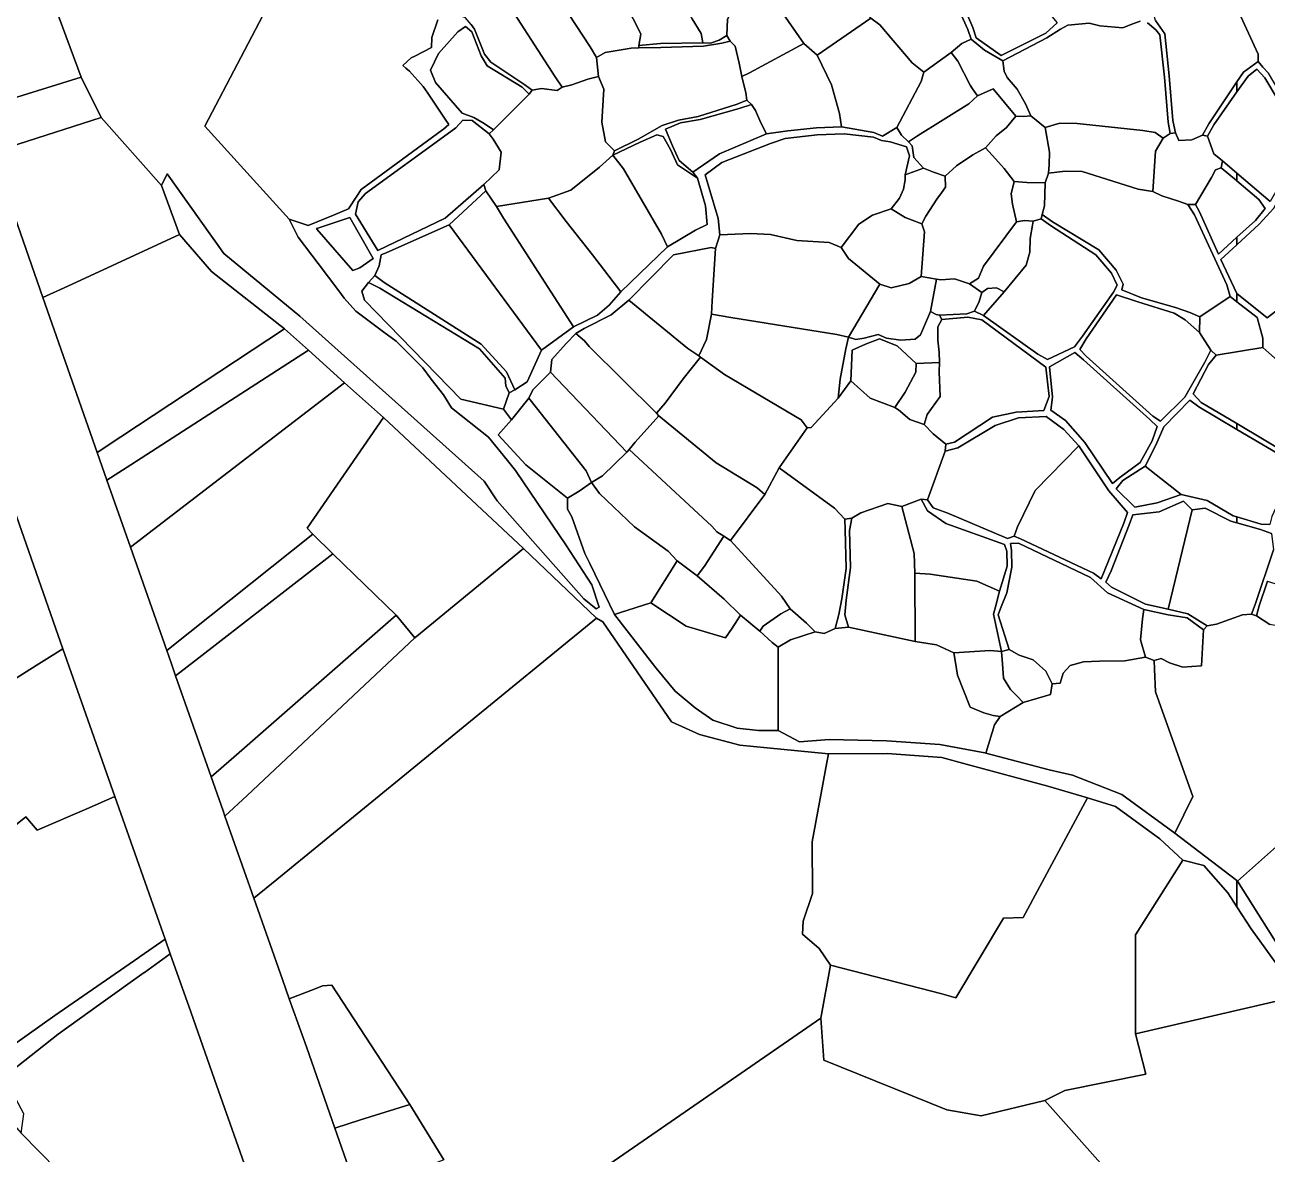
# Model space of a CAD drawing. Extents: x 542555 to 550520, y 1840485 to 1846995.
# Drawn here: x 548751 to 549006.2, y 1843463.8 to 1843695.7 of the extents above; entities that cross this region are included whole.
import ezdxf

# ---------------------------------------------------------------- set-up
doc = ezdxf.new("R2010")
doc.units = 0
doc.layers.add('Level 30', color=7, linetype='Continuous')

msp = doc.modelspace()

# ---------------------------------------------------------------- linework, layer by layer
at = {"layer": 'Level 30'}
for points in [[(548895.38, 1843696.86), (548895.21, 1843693.56), (548893.66, 1843692.55), (548891.86, 1843691.94), (548890.28, 1843692.05), (548889.95, 1843693.93), (548888.08, 1843696.92), (548884.82, 1843703.03), (548876.56, 1843718.24), (548875.68, 1843720.31), (548877.18, 1843721.9), (548882.52, 1843726.64), (548883.74, 1843728.06), (548885.11, 1843729.31), (548886.12, 1843727.85), (548901.82, 1843705.6), (548902.33, 1843704), (548900.73, 1843702.95), (548896.3, 1843698.68)], [(548881.62, 1843691.86), (548877.17, 1843691.49), (548877.57, 1843693.81), (548876.62, 1843695.8), (548868.91, 1843710.28), (548868, 1843713.03), (548870.97, 1843714.92), (548874.52, 1843716.52), (548876.56, 1843718.24), (548884.82, 1843703.03), (548888.08, 1843696.92), (548889.95, 1843693.93), (548890.28, 1843692.05)], [(548943.52, 1843691.86), (548941.27, 1843690.04), (548935.68, 1843686.03), (548933.32, 1843687.9), (548926.68, 1843695.72), (548924.83, 1843697.08), (548923.5, 1843698.64), (548916, 1843706.91), (548914, 1843709.31), (548915.24, 1843710.31), (548916.76, 1843711.59), (548919.01, 1843713.28), (548921.16, 1843714.54), (548923.01, 1843712.81), (548931.02, 1843707.76), (548931.99, 1843706.15), (548933.11, 1843704.55), (548935.37, 1843702.78), (548936.54, 1843702.46), (548937.96, 1843703.32), (548940.08, 1843703.56), (548941.93, 1843701.04), (548944.7, 1843694.77), (548945.43, 1843692.75)], [(548868, 1843713.03), (548868.91, 1843710.28), (548876.62, 1843695.8), (548877.57, 1843693.81), (548877.17, 1843691.49), (548877.15, 1843691.02), (548875.55, 1843690.95), (548870.19, 1843690.07), (548868.46, 1843689.02), (548867.13, 1843691.18), (548856.8, 1843707), (548855.5, 1843709.48), (548857.35, 1843710.68), (548867.72, 1843713.56)], [(548951.5, 1843712.3), (548952.95, 1843709.54), (548960.55, 1843699.12), (548963.1, 1843696.11), (548960.74, 1843693.98), (548951.54, 1843689.41), (548946.47, 1843693.08), (548945.72, 1843695.17), (548942.86, 1843701.88), (548941.06, 1843704.88), (548943.54, 1843706.73)], [(548868.46, 1843689.02), (548868.82, 1843685.09), (548866.68, 1843684.53), (548863.35, 1843683.39), (548861.39, 1843682.92), (548859.98, 1843685.01), (548847.34, 1843704.61), (548853.27, 1843708.35), (548855.5, 1843709.48), (548856.8, 1843707), (548867.13, 1843691.18)], [(548924.83, 1843697.08), (548913.74, 1843689.47), (548911.04, 1843691.91), (548904.74, 1843701), (548904.86, 1843702.94), (548906.42, 1843704.4), (548912.98, 1843708.87), (548914, 1843709.31), (548916, 1843706.91), (548923.5, 1843698.64)], [(549014.52, 1843683.32), (549017.4, 1843675.87), (549018, 1843673.57), (549014.94, 1843671.91), (549013.85, 1843673.42), (549006.51, 1843685.8), (549005.35, 1843687.03), (549004.4, 1843688.22), (549004.37, 1843689.67), (548998.44, 1843702.72), (548997.53, 1843705.64), (549000, 1843706.21), (549002.02, 1843706.85), (549006.26, 1843709.1), (549008.13, 1843709.39), (549010.92, 1843703.08), (549010.45, 1843701.14), (549009.37, 1843698.95), (549009.61, 1843696.86), (549010.47, 1843687.19), (549011.75, 1843684.81), (549013.26, 1843684.29)], [(548746.51, 1843679.96), (548741.18, 1843678.3), (548734.96, 1843696.08), (548740.17, 1843698.05), (548755.59, 1843703.89), (548762.59, 1843684.96)], [(548857.15, 1843682.67), (548855.2, 1843682.27), (548853.73, 1843683.42), (548846.73, 1843688.05), (548845.43, 1843689.72), (548843.4, 1843694.81), (548842.67, 1843695.77), (548841.45, 1843697.21), (548839.22, 1843697.86), (548841.76, 1843701.75), (548847.34, 1843704.61), (548859.98, 1843685.01), (548861.39, 1843682.92), (548860.36, 1843682.23)], [(548899.85, 1843685.87), (548898.31, 1843685.1), (548897.72, 1843687.86), (548896.9, 1843691.33), (548895.92, 1843692.36), (548895.21, 1843693.56), (548895.38, 1843696.86), (548896.3, 1843698.68), (548900.73, 1843702.95), (548902.33, 1843704), (548904.03, 1843703.77), (548904.86, 1843702.94), (548904.74, 1843701), (548911.04, 1843691.91)], [(548997.53, 1843705.64), (548998.44, 1843702.72), (549004.37, 1843689.67), (549004.4, 1843688.22), (549001.33, 1843685.97), (549000, 1843683.98), (548994.25, 1843675.4), (548992.93, 1843673.08), (548990.76, 1843672.09), (548988.08, 1843671.93), (548987.37, 1843673.56), (548986.81, 1843676.04), (548986.08, 1843685.27), (548985.18, 1843693.89), (548983.27, 1843696.63), (548982.6, 1843699.1), (548984.37, 1843701.05), (548986.49, 1843701.69), (548990.94, 1843703.52), (548993.84, 1843704.92)], [(548924.83, 1843697.08), (548926.68, 1843695.72), (548933.32, 1843687.9), (548935.68, 1843686.03), (548935.11, 1843684.07), (548930.14, 1843674.66), (548927.17, 1843672.86), (548925.44, 1843673.63), (548918.78, 1843674.74), (548918.35, 1843677.5), (548916.69, 1843683.38), (548913.74, 1843689.47)], [(548854.6, 1843681.45), (548847.31, 1843674.12), (548845.39, 1843675.43), (548843.23, 1843676.71), (548840.83, 1843677.59), (548835.39, 1843683.85), (548834.31, 1843686.44), (548835.99, 1843689.85), (548839.98, 1843694.29), (548841.55, 1843695.35), (548842.84, 1843694.26), (548844.76, 1843689.36), (548845.97, 1843687.28), (548853.18, 1843682.9)], [(548895.21, 1843693.56), (548895.92, 1843692.36), (548894.18, 1843691.95), (548890.43, 1843691.36), (548881.69, 1843691.06), (548877.15, 1843691.02), (548877.17, 1843691.49), (548881.62, 1843691.86), (548890.28, 1843692.05), (548891.86, 1843691.94), (548893.66, 1843692.55)], [(548876.98, 1843672.27), (548872.15, 1843669.84), (548870.29, 1843671.71), (548869.55, 1843675.72), (548869.96, 1843682.54), (548868.82, 1843685.09), (548868.46, 1843689.02), (548870.19, 1843690.07), (548875.55, 1843690.95), (548877.15, 1843691.02), (548881.69, 1843691.06), (548890.43, 1843691.36), (548894.18, 1843691.95), (548895.92, 1843692.36), (548896.9, 1843691.33), (548897.72, 1843687.86), (548898.31, 1843685.1), (548899.11, 1843681.74), (548899.34, 1843680.22), (548897.32, 1843679.44), (548889.33, 1843676.9), (548885.26, 1843676.17), (548881.92, 1843675.01)], [(548913.74, 1843689.47), (548916.69, 1843683.38), (548918.35, 1843677.5), (548918.78, 1843674.74), (548913.62, 1843674.55), (548907.74, 1843673.98), (548903.34, 1843673.32), (548902.23, 1843675.56), (548901.09, 1843678.12), (548900.29, 1843679.36), (548899.34, 1843680.22), (548899.11, 1843681.74), (548898.31, 1843685.1), (548899.85, 1843685.87), (548911.04, 1843691.91)], [(548951.92, 1843688.35), (548952.19, 1843686.17), (548952.83, 1843684.89), (548954.85, 1843682.48), (548956.58, 1843679.49), (548957.7, 1843677.05), (548956.21, 1843676.91), (548954.56, 1843676.95), (548949.92, 1843682.58), (548946.71, 1843681.15), (548945.65, 1843682.6), (548945.18, 1843683.31), (548942.65, 1843688.23), (548941.27, 1843690.04), (548943.52, 1843691.86), (548945.43, 1843692.75), (548948.13, 1843690.49)], [(548934.41, 1843672.93), (548932.51, 1843671.67), (548931.1, 1843673.06), (548930.14, 1843674.66), (548935.11, 1843684.07), (548935.68, 1843686.03), (548941.27, 1843690.04), (548942.65, 1843688.23), (548945.18, 1843683.31), (548945.65, 1843682.6), (548946.71, 1843681.15), (548944.91, 1843679.48)], [(549004.09, 1843686.58), (549005.74, 1843684.83), (549013.97, 1843671.04), (549012.97, 1843669.11), (549008.97, 1843663.13), (549006.82, 1843659.42), (549000, 1843665.26), (548997.07, 1843667.77), (548995.24, 1843669.22), (548993.98, 1843672.88), (548995.23, 1843675.2), (549000, 1843681.95), (549002.29, 1843685.19)], [(548749.6, 1843671.19), (548744.27, 1843669.47), (548741.18, 1843678.3), (548746.51, 1843679.96), (548762.59, 1843684.96), (548766.67, 1843676.71)], [(548872.15, 1843669.84), (548871.83, 1843668.93), (548869.04, 1843666.47), (548863.14, 1843661.73), (548858.56, 1843660.11), (548847.88, 1843658.42), (548845.7, 1843661.64), (548845.3, 1843662.92), (548848.44, 1843665.93), (548848.89, 1843669.6), (548847.22, 1843672.27), (548846.37, 1843673.31), (548847.31, 1843674.12), (548854.6, 1843681.45), (548855.2, 1843682.27), (548857.15, 1843682.67), (548860.36, 1843682.23), (548861.39, 1843682.92), (548863.35, 1843683.39), (548866.68, 1843684.53), (548868.82, 1843685.09), (548869.96, 1843682.54), (548869.55, 1843675.72), (548870.29, 1843671.71)], [(549000, 1843683.98), (549000, 1843681.95), (548995.23, 1843675.2), (548993.98, 1843672.88), (548992.93, 1843673.08), (548994.25, 1843675.4)], [(548946.71, 1843681.15), (548949.92, 1843682.58), (548954.56, 1843676.95), (548952.67, 1843674.66), (548950.56, 1843672.93), (548948.33, 1843670.49), (548945.78, 1843669), (548942.37, 1843666.76), (548940.07, 1843664.67), (548937.69, 1843665.44), (548935.6, 1843666.28), (548933.65, 1843668.49), (548933.26, 1843670.87), (548932.51, 1843671.67), (548934.41, 1843672.93), (548944.91, 1843679.48)], [(548899.34, 1843680.22), (548900.29, 1843679.36), (548897.73, 1843678.54), (548889.71, 1843676.28), (548885.7, 1843675.56), (548882.63, 1843674.27), (548884.06, 1843670.84), (548885.41, 1843667.83), (548888.26, 1843665.43), (548889.16, 1843664.24), (548885.07, 1843666.95), (548883.64, 1843670.14), (548882.11, 1843672.76), (548880.82, 1843673.12), (548877.41, 1843671.6), (548871.83, 1843668.93), (548872.15, 1843669.84), (548876.98, 1843672.27), (548881.92, 1843675.01), (548885.26, 1843676.17), (548889.33, 1843676.9), (548897.32, 1843679.44)], [(548900.29, 1843679.36), (548901.09, 1843678.12), (548902.23, 1843675.56), (548903.34, 1843673.32), (548893.69, 1843669.25), (548888.26, 1843665.43), (548885.41, 1843667.83), (548884.06, 1843670.84), (548882.63, 1843674.27), (548885.7, 1843675.56), (548889.71, 1843676.28), (548897.73, 1843678.54)], [(548759.84, 1843642.08), (548754.69, 1843639.7), (548744.27, 1843669.47), (548749.6, 1843671.19), (548766.67, 1843676.71), (548779.05, 1843662.69), (548782.75, 1843652.66)], [(548846.37, 1843673.31), (548847.22, 1843672.27), (548848.89, 1843669.6), (548848.44, 1843665.93), (548845.3, 1843662.92), (548837.33, 1843656.04), (548823.55, 1843649.34), (548818.94, 1843656.8), (548819.46, 1843659.34), (548820.99, 1843661.11), (548837.78, 1843673.24), (548839.55, 1843674.57), (548840.96, 1843676.11), (548842.87, 1843676.1)], [(548961.45, 1843666.99), (548961.31, 1843665.28), (548960.58, 1843663.29), (548956.85, 1843663.36), (548954.26, 1843663.55), (548952.22, 1843666.21), (548950.43, 1843668.22), (548948.33, 1843670.49), (548950.56, 1843672.93), (548952.67, 1843674.66), (548954.56, 1843676.95), (548956.21, 1843676.91), (548957.7, 1843677.05), (548960.59, 1843674.65), (548961.5, 1843669.6)], [(548960.59, 1843674.65), (548963.64, 1843675.49), (548967.18, 1843675.43), (548980.7, 1843674.04), (548983.24, 1843673.64), (548984.85, 1843672.42), (548983.27, 1843669.78), (548982.75, 1843661.46), (548979.7, 1843661.94), (548968.19, 1843665.63), (548964.73, 1843665.65), (548961.31, 1843665.28), (548961.45, 1843666.99), (548961.5, 1843669.6)], [(548935.6, 1843666.28), (548931.82, 1843664.9), (548932.72, 1843668.82), (548932.12, 1843670.69), (548928.79, 1843671.66), (548927.02, 1843671.93), (548925.32, 1843672.62), (548919.33, 1843673.3), (548913.76, 1843673.12), (548907.23, 1843672.38), (548904.21, 1843671.32), (548894.19, 1843667.45), (548890.78, 1843664.92), (548893.44, 1843655.97), (548893.79, 1843652.58), (548892.92, 1843649.78), (548891.98, 1843649.97), (548884.28, 1843648.47), (548875.11, 1843639.14), (548871.45, 1843636.19), (548865.93, 1843633.32), (548864.18, 1843632.31), (548862.2, 1843630.27), (548859.24, 1843626.99), (548859, 1843624.41), (548855.38, 1843620.74), (548854.55, 1843619.05), (548851.01, 1843614.61), (548849.35, 1843616.8), (548850.49, 1843620.16), (548851.67, 1843620.78), (548854.17, 1843622.43), (548857.16, 1843628.9), (548863.69, 1843633.67), (548868.63, 1843636.07), (548871.03, 1843638.11), (548873.45, 1843640.9), (548883.02, 1843650.1), (548888.78, 1843653.58), (548891.17, 1843654.68), (548890.81, 1843658.54), (548889.16, 1843664.24), (548888.26, 1843665.43), (548893.69, 1843669.25), (548903.34, 1843673.32), (548907.74, 1843673.98), (548913.62, 1843674.55), (548918.78, 1843674.74), (548925.44, 1843673.63), (548927.17, 1843672.86), (548930.14, 1843674.66), (548931.1, 1843673.06), (548932.51, 1843671.67), (548933.26, 1843670.87), (548933.65, 1843668.49)], [(548890.81, 1843658.54), (548891.17, 1843654.68), (548888.78, 1843653.58), (548883.02, 1843650.1), (548881.8, 1843652.75), (548874, 1843666.14), (548871.83, 1843668.93), (548877.41, 1843671.6), (548880.82, 1843673.12), (548882.11, 1843672.76), (548883.64, 1843670.14), (548885.07, 1843666.95), (548889.16, 1843664.24)], [(548927.02, 1843671.93), (548928.79, 1843671.66), (548932.12, 1843670.69), (548932.72, 1843668.82), (548931.82, 1843664.9), (548931.86, 1843663.9), (548931.5, 1843661.94), (548930.7, 1843660.15), (548928.95, 1843657.95), (548925.16, 1843656.65), (548922.34, 1843654.79), (548918.69, 1843649.99), (548916.21, 1843650.99), (548909.62, 1843651.4), (548904.18, 1843652.69), (548900.08, 1843652.88), (548893.79, 1843652.58), (548893.44, 1843655.97), (548890.78, 1843664.92), (548894.19, 1843667.45), (548904.21, 1843671.32), (548907.23, 1843672.38), (548913.76, 1843673.12), (548919.33, 1843673.3), (548925.32, 1843672.62)], [(548995.24, 1843669.22), (548997.07, 1843667.77), (548996.8, 1843666.38), (548995.58, 1843665.97), (548994.78, 1843664.36), (548991.5, 1843658.81), (548989.94, 1843658.79), (548987.98, 1843659.48), (548984.55, 1843660.61), (548982.75, 1843661.46), (548983.27, 1843669.78), (548984.85, 1843672.42), (548986.29, 1843673.42), (548987.37, 1843673.56), (548988.08, 1843671.93), (548990.76, 1843672.09), (548992.93, 1843673.08), (548993.98, 1843672.88)], [(548946.95, 1843643.67), (548945.1, 1843642.52), (548941.99, 1843643.56), (548939.21, 1843643.35), (548938.26, 1843643.48), (548935.12, 1843644.06), (548935.81, 1843653.23), (548935.3, 1843654.83), (548936.07, 1843656.43), (548938.37, 1843659.92), (548939.3, 1843661.21), (548940.11, 1843662.41), (548940.07, 1843664.67), (548942.37, 1843666.76), (548945.78, 1843669), (548948.33, 1843670.49), (548950.43, 1843668.22), (548952.22, 1843666.21), (548954.26, 1843663.55), (548953.64, 1843660.98), (548953.9, 1843658.88), (548954.73, 1843655.28), (548947.97, 1843646.12)], [(548871.83, 1843668.93), (548874, 1843666.14), (548881.8, 1843652.75), (548883.02, 1843650.1), (548873.45, 1843640.9), (548867.63, 1843648.49), (548862.23, 1843655.36), (548858.56, 1843660.11), (548863.14, 1843661.73), (548869.04, 1843666.47)], [(549000, 1843665.26), (549000, 1843663.67), (548999.94, 1843663.72), (548996.8, 1843666.38), (548997.07, 1843667.77)], [(548936.07, 1843656.43), (548935.3, 1843654.83), (548931.86, 1843656.17), (548928.95, 1843657.95), (548930.7, 1843660.15), (548931.5, 1843661.94), (548931.86, 1843663.9), (548931.82, 1843664.9), (548935.6, 1843666.28), (548937.69, 1843665.44), (548940.07, 1843664.67), (548940.11, 1843662.41), (548939.3, 1843661.21), (548938.37, 1843659.92)], [(548989.94, 1843658.79), (548991.31, 1843656.7), (548997.96, 1843642.3), (548998.6, 1843639.9), (548992.36, 1843635.74), (548990.3, 1843636.66), (548987.41, 1843637.64), (548980.42, 1843639.66), (548976.33, 1843641.26), (548976.66, 1843642.49), (548975.18, 1843645.3), (548971.67, 1843649.51), (548962.12, 1843655.29), (548959.97, 1843656.78), (548960.45, 1843658.53), (548960.58, 1843663.29), (548961.31, 1843665.28), (548964.73, 1843665.65), (548968.19, 1843665.63), (548979.7, 1843661.94), (548982.75, 1843661.46), (548984.55, 1843660.61), (548987.98, 1843659.48)], [(549000, 1843663.67), (549004.51, 1843659.86), (549005.8, 1843657.97), (549003.81, 1843655.54), (549000, 1843652.08), (548996.23, 1843648.65), (548992.32, 1843657.32), (548991.5, 1843658.81), (548994.78, 1843664.36), (548995.58, 1843665.97), (548996.8, 1843666.38), (548999.94, 1843663.72)], [(548954.26, 1843663.55), (548956.85, 1843663.36), (548960.58, 1843663.29), (548960.45, 1843658.53), (548959.97, 1843656.78), (548959.82, 1843655.85), (548958.17, 1843655.42), (548956.36, 1843655.56), (548954.73, 1843655.28), (548953.9, 1843658.88), (548953.64, 1843660.98)], [(549021.19, 1843649.44), (549009.78, 1843638.31), (549006.21, 1843635.55), (549000, 1843640.53), (548996.72, 1843647.55), (549000, 1843650.55), (549004.59, 1843654.75), (549007.61, 1843658.1), (549010.02, 1843662.62), (549011.63, 1843664.07), (549013.36, 1843663.1), (549019.23, 1843656.03), (549020.58, 1843653.45)], [(548847.88, 1843658.42), (548849.31, 1843656.03), (548863.69, 1843633.67), (548857.16, 1843628.9), (548838.19, 1843654.66), (548845.7, 1843661.64)], [(548858.56, 1843660.11), (548862.23, 1843655.36), (548867.63, 1843648.49), (548873.45, 1843640.9), (548871.03, 1843638.11), (548868.63, 1843636.07), (548863.69, 1843633.67), (548849.31, 1843656.03), (548847.88, 1843658.42)], [(548935.3, 1843654.83), (548935.81, 1843653.23), (548935.12, 1843644.06), (548932.7, 1843642.57), (548928.95, 1843641.67), (548926.67, 1843642.48), (548920.24, 1843647.72), (548918.69, 1843649.99), (548922.34, 1843654.79), (548925.16, 1843656.65), (548928.95, 1843657.95), (548931.86, 1843656.17)], [(549000, 1843652.08), (549000, 1843650.55), (548996.72, 1843647.55), (549000, 1843640.53), (549000, 1843638.84), (548998.6, 1843639.9), (548997.96, 1843642.3), (548991.31, 1843656.7), (548989.94, 1843658.79), (548991.5, 1843658.81), (548992.32, 1843657.32), (548996.23, 1843648.65)], [(548822.57, 1843647.72), (548819.84, 1843645.83), (548818.37, 1843645.23), (548810.965, 1843653.785), (548810.9, 1843653.86), (548811.1644, 1843653.9488), (548817.78, 1843656.17)], [(548819.84, 1843645.83), (548822.57, 1843647.72), (548817.78, 1843656.17), (548811.1644, 1843653.9488), (548810.9, 1843653.86), (548810.965, 1843653.785), (548818.37, 1843645.23)], [(549000, 1843613.81), (549000, 1843612.63), (548992.17, 1843617.25), (548990.32, 1843618.65), (548984.96, 1843613.19), (548983.35, 1843609.42), (548981.13, 1843605.07), (548976.55, 1843602.13), (548975.17, 1843600.4), (548979.03, 1843596.68), (548983.59, 1843597.57), (548988.56, 1843599.26), (548993.86, 1843598.02), (548999.24, 1843594.88), (549000, 1843594.65), (549000, 1843593.43), (548998.78, 1843593.78), (548993.45, 1843596.43), (548990.83, 1843596.13), (548989.04, 1843597.9), (548984.01, 1843595.73), (548978.64, 1843595.1), (548977.85, 1843593.05), (548974.14, 1843583.6), (548973.09, 1843581.27), (548974.22, 1843580.22), (548981.24, 1843576.73), (548985.86, 1843575.7), (548989.95, 1843574.77), (548993.9, 1843572.3), (548993.12, 1843571.48), (548989.75, 1843573.93), (548985.88, 1843574.57), (548980.86, 1843575.67), (548973.44, 1843579.09), (548969.9, 1843582.22), (548955.15, 1843589.26), (548953.47, 1843589.21), (548953.71, 1843587.76), (548953.74, 1843584.33), (548952.73, 1843579.08), (548951.41, 1843575.87), (548950.95, 1843574.52), (548953.2, 1843567.43), (548951.62, 1843567), (548949.99, 1843574.67), (548950.41, 1843576.18), (548951.26, 1843579.41), (548952.78, 1843584.51), (548952.74, 1843587.64), (548952.28, 1843588.96), (548940.18, 1843593.27), (548936.47, 1843595.9), (548935.13, 1843598.32), (548936.44, 1843598.17), (548937.63, 1843596.49), (548940.65, 1843595.4), (548952.85, 1843590.2), (548954.27, 1843590.69), (548955.56, 1843590.15), (548970.52, 1843583.1), (548972.15, 1843581.95), (548976.78, 1843593.34), (548977.52, 1843595.54), (548973.7, 1843599.99), (548967.54, 1843609.22), (548964.42, 1843612.6), (548960.8, 1843615.27), (548955.1, 1843614.98), (548950.31, 1843613.45), (548942.67, 1843608.82), (548940.08, 1843608.13), (548940.19, 1843609.6), (548941.96, 1843609.98), (548949.81, 1843615.14), (548954.65, 1843616.2), (548960.31, 1843616.53), (548961.46, 1843619.39), (548960.73, 1843625.4), (548947.6, 1843635.13), (548944.74, 1843635.71), (548939.4, 1843635.21), (548938.89, 1843636.09), (548944.51, 1843636.33), (548946.08, 1843636.92), (548947.95, 1843636.04), (548959.09, 1843628.09), (548961.07, 1843626.96), (548966.63, 1843629.61), (548968.3, 1843631.75), (548974.64, 1843640.78), (548975.39, 1843642.25), (548974.27, 1843644.75), (548971, 1843648.51), (548961.7, 1843654.48), (548959.82, 1843655.85), (548959.97, 1843656.78), (548962.12, 1843655.29), (548971.67, 1843649.51), (548975.18, 1843645.3), (548976.66, 1843642.49), (548976.33, 1843641.26), (548980.42, 1843639.66), (548987.41, 1843637.64), (548990.3, 1843636.66), (548992.36, 1843635.74), (548992.35, 1843632.5), (548989.38, 1843635.11), (548987.13, 1843636.52), (548979.64, 1843638.82), (548975.28, 1843640.29), (548969.01, 1843631.24), (548967.73, 1843629.06), (548969.04, 1843627.7), (548982.71, 1843615.34), (548984.32, 1843614.31), (548989.32, 1843619.27), (548993.39, 1843626.45), (548994.65, 1843628.91), (548995.72, 1843627.87), (548994.15, 1843625.98), (548991, 1843619.91), (548992.67, 1843618.16)], [(548954.73, 1843655.28), (548956.36, 1843655.56), (548958.17, 1843655.42), (548958.04, 1843654.6), (548957.5, 1843651.82), (548957.47, 1843649.05), (548956.74, 1843646.36), (548952.17, 1843640.9), (548950.6, 1843641.69), (548948.75, 1843641.56), (548947.62, 1843640.72), (548945.1, 1843642.52), (548946.95, 1843643.67), (548947.97, 1843646.12)], [(548959.09, 1843628.09), (548947.95, 1843636.04), (548952.17, 1843640.9), (548956.74, 1843646.36), (548957.47, 1843649.05), (548957.5, 1843651.82), (548958.04, 1843654.6), (548958.17, 1843655.42), (548959.82, 1843655.85), (548961.7, 1843654.48), (548971, 1843648.51), (548974.27, 1843644.75), (548975.39, 1843642.25), (548974.64, 1843640.78), (548968.3, 1843631.75), (548966.63, 1843629.61), (548961.07, 1843626.96)], [(548770.75, 1843611.1), (548765.85, 1843607.87), (548754.69, 1843639.7), (548759.84, 1843642.08), (548782.75, 1843652.66), (548789.33, 1843645.06), (548804.34, 1843633.3)], [(548838.19, 1843654.66), (548857.16, 1843628.9), (548854.17, 1843622.43), (548851.67, 1843620.78), (548849.92, 1843624.43), (548844.78, 1843630.11), (548824.79, 1843642.83), (548822.88, 1843644.22), (548823.81, 1843646.25), (548824.23, 1843648.51), (548825.39, 1843648.94)], [(548926.67, 1843642.48), (548920.22, 1843631.54), (548917.8, 1843632.12), (548896.01, 1843635.58), (548892.1, 1843636.31), (548892.23, 1843639), (548892.92, 1843649.78), (548893.79, 1843652.58), (548900.08, 1843652.88), (548904.18, 1843652.69), (548909.62, 1843651.4), (548916.21, 1843650.99), (548918.69, 1843649.99), (548920.24, 1843647.72)], [(548892.23, 1843639), (548892.1, 1843636.31), (548891.01, 1843631.12), (548889.45, 1843627.71), (548887.21, 1843629.26), (548875.11, 1843639.14), (548884.28, 1843648.47), (548891.98, 1843649.97), (548892.92, 1843649.78)], [(548821.58, 1843642.77), (548823.91, 1843641.65), (548844.39, 1843629.2), (548849.66, 1843623.15), (548849.82, 1843621.56), (548850.49, 1843620.16), (548849.35, 1843616.8), (548840.56, 1843618.87), (548820.81, 1843639.14), (548820.23, 1843641)], [(548822.88, 1843644.22), (548824.79, 1843642.83), (548844.78, 1843630.11), (548849.92, 1843624.43), (548851.67, 1843620.78), (548850.49, 1843620.16), (548849.82, 1843621.56), (548849.66, 1843623.15), (548844.39, 1843629.2), (548823.91, 1843641.65), (548821.58, 1843642.77)], [(548935.12, 1843644.06), (548938.26, 1843643.48), (548937.04, 1843636.83), (548934.98, 1843632.06), (548933.88, 1843631.14), (548930.96, 1843630.93), (548928.02, 1843631.35), (548926.33, 1843632.11), (548923.46, 1843631.36), (548921.7, 1843631.08), (548920.22, 1843631.54), (548926.67, 1843642.48), (548928.95, 1843641.67), (548932.7, 1843642.57)], [(548945.1, 1843642.52), (548947.62, 1843640.72), (548947.08, 1843638.92), (548946.08, 1843636.92), (548944.51, 1843636.33), (548938.89, 1843636.09), (548938.21, 1843636.24), (548937.04, 1843636.83), (548938.26, 1843643.48), (548939.21, 1843643.35), (548941.99, 1843643.56)], [(548952.17, 1843640.9), (548947.95, 1843636.04), (548946.08, 1843636.92), (548947.08, 1843638.92), (548947.62, 1843640.72), (548948.75, 1843641.56), (548950.6, 1843641.69)], [(548989.38, 1843635.11), (548992.35, 1843632.5), (548994.65, 1843628.91), (548993.39, 1843626.45), (548989.32, 1843619.27), (548984.32, 1843614.31), (548982.71, 1843615.34), (548969.04, 1843627.7), (548967.73, 1843629.06), (548969.01, 1843631.24), (548975.28, 1843640.29), (548979.64, 1843638.82), (548987.13, 1843636.52)], [(549005.33, 1843631.37), (549005.33, 1843629.48), (548995.72, 1843627.87), (548994.65, 1843628.91), (548992.35, 1843632.5), (548992.36, 1843635.74), (548998.6, 1843639.9), (549000, 1843638.84), (549000, 1843638.83), (549004.19, 1843635.64)], [(548889.45, 1843627.71), (548889.78, 1843627.48), (548886.23, 1843623.04), (548882.58, 1843617.99), (548880.8, 1843615.96), (548866.93, 1843629.65), (548865.99, 1843630.8), (548864.18, 1843632.31), (548865.93, 1843633.32), (548871.45, 1843636.19), (548875.11, 1843639.14), (548887.21, 1843629.26)], [(548696.8, 1843525.15), (548688.35, 1843513.62), (548682.57, 1843514.33), (548679.28, 1843512.12), (548662.33, 1843522.1), (548646.7, 1843533.59), (548637.06, 1843539.93), (548637, 1843541.53), (548635.52, 1843544.79), (548634.39, 1843546.66), (548631.53, 1843549.79), (548617.06, 1843562.28), (548609.74, 1843569.69), (548606.63, 1843572.76), (548609.18, 1843577.31), (548633.91, 1843587), (548682.86, 1843609.86), (548699.86, 1843618.34), (548729.31, 1843632.43), (548735.08, 1843635.19), (548742.78, 1843613.2), (548758.84, 1843567.57), (548753.35, 1843564.14), (548749.23, 1843561.56)], [(548892.1, 1843636.31), (548896.01, 1843635.58), (548917.8, 1843632.12), (548920.22, 1843631.54), (548919.68, 1843629.18), (548918.5, 1843622.92), (548918.1, 1843619.04), (548912.56, 1843613.03), (548911.71, 1843612.94), (548910.52, 1843614.57), (548894.74, 1843623.92), (548889.78, 1843627.48), (548889.45, 1843627.71), (548891.01, 1843631.12)], [(548938.89, 1843636.09), (548939.4, 1843635.21), (548938.55, 1843633.67), (548938.57, 1843630.98), (548938.87, 1843628.52), (548938.88, 1843626.35), (548934.1, 1843626.16), (548930.22, 1843629.81), (548926.55, 1843631.24), (548923.72, 1843630.15), (548920.97, 1843628.87), (548920.7, 1843622.61), (548918.1, 1843619.04), (548918.5, 1843622.92), (548919.68, 1843629.18), (548920.22, 1843631.54), (548921.7, 1843631.08), (548923.46, 1843631.36), (548926.33, 1843632.11), (548928.02, 1843631.35), (548930.96, 1843630.93), (548933.88, 1843631.14), (548934.98, 1843632.06), (548937.04, 1843636.83), (548938.21, 1843636.24)], [(548941.96, 1843609.98), (548940.19, 1843609.6), (548937.61, 1843611.74), (548935.73, 1843613.63), (548936.34, 1843615.71), (548939.04, 1843619.38), (548938.83, 1843624.44), (548938.88, 1843626.35), (548938.87, 1843628.52), (548938.57, 1843630.98), (548938.55, 1843633.67), (548939.4, 1843635.21), (548944.74, 1843635.71), (548947.6, 1843635.13), (548960.73, 1843625.4), (548961.46, 1843619.39), (548960.31, 1843616.53), (548954.65, 1843616.2), (548949.81, 1843615.14)], [(548772.76, 1843605.38), (548767.84, 1843602.21), (548765.85, 1843607.87), (548770.75, 1843611.1), (548804.34, 1843633.3), (548809.25, 1843628.89)], [(548880.8, 1843615.96), (548881.23, 1843615.43), (548876.37, 1843610.02), (548875.18, 1843608.47), (548874.68, 1843607.97), (548859, 1843624.41), (548859.24, 1843626.99), (548862.2, 1843630.27), (548864.18, 1843632.31), (548865.99, 1843630.8), (548866.93, 1843629.65)], [(548931.87, 1843620.27), (548929.7, 1843617.14), (548924.64, 1843619.06), (548920.7, 1843622.61), (548920.97, 1843628.87), (548923.72, 1843630.15), (548926.55, 1843631.24), (548930.22, 1843629.81), (548934.1, 1843626.16), (548934.05, 1843624.38)], [(549005.33, 1843629.48), (549006.56, 1843628.32), (549020.12, 1843616.38), (549018.28, 1843614.36), (549013.49, 1843610.1), (549012.88, 1843609.39), (549011.25, 1843607.13), (549000, 1843613.81), (548992.67, 1843618.16), (548991, 1843619.91), (548994.15, 1843625.98), (548995.72, 1843627.87)], [(548809.25, 1843628.89), (548816.69, 1843622.21), (548777.44, 1843592.08), (548772.69, 1843588.44), (548767.84, 1843602.21), (548772.76, 1843605.38)], [(548911.71, 1843612.94), (548905.97, 1843604.72), (548903, 1843599.24), (548901.48, 1843600.62), (548893.03, 1843605.78), (548881.23, 1843615.43), (548880.8, 1843615.96), (548882.58, 1843617.99), (548886.23, 1843623.04), (548889.78, 1843627.48), (548894.74, 1843623.92), (548910.52, 1843614.57)], [(548983.61, 1843613.25), (548982.57, 1843610.27), (548980.12, 1843605.84), (548975.93, 1843602.74), (548974.41, 1843601.5), (548968.76, 1843609.97), (548964.79, 1843614.46), (548961.77, 1843616.59), (548962.12, 1843619.25), (548961.49, 1843625.45), (548966.7, 1843628.42), (548968.46, 1843626.9), (548982.09, 1843614.65)], [(548982.57, 1843610.27), (548983.61, 1843613.25), (548982.09, 1843614.65), (548968.46, 1843626.9), (548966.7, 1843628.42), (548961.49, 1843625.45), (548962.12, 1843619.25), (548961.77, 1843616.59), (548964.79, 1843614.46), (548968.76, 1843609.97), (548974.41, 1843601.5), (548975.93, 1843602.74), (548980.12, 1843605.84)], [(548859, 1843624.41), (548874.68, 1843607.97), (548869.65, 1843603.11), (548867.43, 1843601.74), (548866.32, 1843604.15), (548856.11, 1843617.05), (548854.55, 1843619.05), (548855.38, 1843620.74)], [(548936.34, 1843615.71), (548935.73, 1843613.63), (548932.8, 1843614.69), (548930.51, 1843616.67), (548929.7, 1843617.14), (548931.87, 1843620.27), (548934.05, 1843624.38), (548934.1, 1843626.16), (548938.88, 1843626.35), (548938.83, 1843624.44), (548939.04, 1843619.38)], [(548808.97, 1843592.36), (548810.18, 1843591.08), (548784.88, 1843570.96), (548780.16, 1843567.21), (548772.69, 1843588.44), (548777.44, 1843592.08), (548816.69, 1843622.21), (548824.68, 1843615.05)], [(548940.19, 1843609.6), (548940.08, 1843608.13), (548936.44, 1843598.17), (548935.13, 1843598.32), (548931.17, 1843596.76), (548928.27, 1843597.38), (548922.73, 1843595.51), (548920.88, 1843594.39), (548919.46, 1843594.22), (548917.35, 1843596.43), (548905.97, 1843604.72), (548911.71, 1843612.94), (548912.56, 1843613.03), (548918.1, 1843619.04), (548920.7, 1843622.61), (548924.64, 1843619.06), (548929.7, 1843617.14), (548930.51, 1843616.67), (548932.8, 1843614.69), (548935.73, 1843613.63), (548937.61, 1843611.74)], [(548854.55, 1843619.05), (548856.11, 1843617.05), (548866.32, 1843604.15), (548867.43, 1843601.74), (548864.86, 1843599.91), (548862.49, 1843598.5), (548853.93, 1843605.37), (548848.22, 1843611.51), (548851.01, 1843614.61)], [(549010.02, 1843600.99), (549007.17, 1843594.72), (549006.75, 1843593.09), (549005.01, 1843593.15), (549000, 1843594.65), (548999.24, 1843594.88), (548993.86, 1843598.02), (548988.56, 1843599.26), (548981.13, 1843605.07), (548983.35, 1843609.42), (548984.96, 1843613.19), (548990.32, 1843618.65), (548992.17, 1843617.25), (549000, 1843612.63), (549011.4, 1843605.9), (549012.17, 1843604.06)], [(548853.43, 1843588.17), (548831.13, 1843569.85), (548827.29, 1843574.51), (548814.3, 1843587.09), (548810.18, 1843591.08), (548808.97, 1843592.36), (548824.68, 1843615.05)], [(548903, 1843599.24), (548895.96, 1843589.79), (548894.57, 1843590.69), (548893.17, 1843591.6), (548892.16, 1843592.76), (548888.41, 1843596.15), (548875.18, 1843608.47), (548876.37, 1843610.02), (548881.23, 1843615.43), (548893.03, 1843605.78), (548901.48, 1843600.62)], [(548954.94, 1843592.63), (548954.27, 1843590.69), (548952.85, 1843590.2), (548940.65, 1843595.4), (548937.63, 1843596.49), (548936.44, 1843598.17), (548940.08, 1843608.13), (548942.67, 1843608.82), (548950.31, 1843613.45), (548955.1, 1843614.98), (548960.8, 1843615.27), (548964.42, 1843612.6), (548967.54, 1843609.22), (548958.55, 1843600.09)], [(548967.54, 1843609.22), (548973.7, 1843599.99), (548977.52, 1843595.54), (548976.78, 1843593.34), (548972.15, 1843581.95), (548970.52, 1843583.1), (548955.56, 1843590.15), (548954.27, 1843590.69), (548954.94, 1843592.63), (548958.55, 1843600.09)], [(548890.66, 1843584.51), (548889.14, 1843582.53), (548884.98, 1843585.62), (548883.18, 1843587.64), (548876.22, 1843592.64), (548869.06, 1843599.49), (548867.43, 1843601.74), (548869.65, 1843603.11), (548874.68, 1843607.97), (548875.18, 1843608.47), (548888.41, 1843596.15), (548892.16, 1843592.76), (548893.17, 1843591.6), (548894.57, 1843590.69)], [(548919.46, 1843594.22), (548919.54, 1843591.98), (548919.75, 1843584.09), (548918.86, 1843577.86), (548918.25, 1843574.61), (548917.48, 1843571.74), (548915.19, 1843570.7), (548913.34, 1843571.02), (548911.57, 1843572.86), (548908.26, 1843575.81), (548906.45, 1843578.41), (548895.96, 1843589.79), (548903, 1843599.24), (548905.97, 1843604.72), (548917.35, 1843596.43)], [(548981.13, 1843605.07), (548988.56, 1843599.26), (548983.59, 1843597.57), (548979.03, 1843596.68), (548975.17, 1843600.4), (548976.55, 1843602.13)], [(548884.98, 1843585.62), (548879.62, 1843577.01), (548873.3879, 1843575.0354), (548872.14, 1843574.64), (548867.0553, 1843585.0762), (548866.04, 1843587.16), (548863.4, 1843594.65), (548862.5, 1843596.26), (548862.49, 1843598.5), (548864.86, 1843599.91), (548867.43, 1843601.74), (548869.06, 1843599.49), (548876.22, 1843592.64), (548883.18, 1843587.64)], [(548933.9, 1843569.08), (548920.21, 1843572.03), (548919.45, 1843574.57), (548919.72, 1843577.55), (548920.62, 1843584.25), (548920.44, 1843591.89), (548920.88, 1843594.39), (548922.73, 1843595.51), (548928.27, 1843597.38), (548931.17, 1843596.76), (548933.67, 1843587.14), (548933.87, 1843583.12)], [(548935.13, 1843598.32), (548936.47, 1843595.9), (548940.18, 1843593.27), (548952.28, 1843588.96), (548952.74, 1843587.64), (548952.78, 1843584.51), (548951.26, 1843579.41), (548946.58, 1843581.45), (548936.96, 1843582.9), (548933.87, 1843583.12), (548933.67, 1843587.14), (548931.17, 1843596.76)], [(548990.83, 1843596.13), (548985.86, 1843575.7), (548981.24, 1843576.73), (548974.22, 1843580.22), (548973.09, 1843581.27), (548974.14, 1843583.6), (548977.85, 1843593.05), (548978.64, 1843595.1), (548984.01, 1843595.73), (548989.04, 1843597.9)], [(549003.75, 1843576.65), (549003.03, 1843574.68), (549001.16, 1843574.53), (548995.79, 1843572.62), (548993.9, 1843572.3), (548989.95, 1843574.77), (548985.86, 1843575.7), (548990.83, 1843596.13), (548993.45, 1843596.43), (548998.78, 1843593.78), (549000, 1843593.43), (549004.84, 1843592.06), (549007.13, 1843591.22), (549007.55, 1843587.88)], [(548919.46, 1843594.22), (548920.88, 1843594.39), (548920.44, 1843591.89), (548920.62, 1843584.25), (548919.72, 1843577.55), (548919.45, 1843574.57), (548920.21, 1843572.03), (548917.48, 1843571.74), (548918.25, 1843574.61), (548918.86, 1843577.86), (548919.75, 1843584.09), (548919.54, 1843591.98)], [(548786.73, 1843565.71), (548781.98, 1843562.03), (548781.13, 1843564.46), (548780.16, 1843567.21), (548784.88, 1843570.96), (548810.18, 1843591.08), (548814.3, 1843587.09)], [(548902.67, 1843572.19), (548901.98, 1843571.16), (548898.04, 1843574.47), (548894.69, 1843577.79), (548889.14, 1843582.53), (548890.66, 1843584.51), (548894.57, 1843590.69), (548895.96, 1843589.79), (548906.45, 1843578.41), (548908.26, 1843575.81), (548906.31, 1843574.78)], [(548963.7, 1843560.54), (548962.06, 1843560.4), (548960.74, 1843562.97), (548958.15, 1843565.29), (548955.24, 1843566.27), (548953.2, 1843567.43), (548950.95, 1843574.52), (548951.41, 1843575.87), (548952.73, 1843579.08), (548953.74, 1843584.33), (548953.71, 1843587.76), (548953.47, 1843589.21), (548955.15, 1843589.26), (548969.9, 1843582.22), (548973.44, 1843579.09), (548980.86, 1843575.67), (548980.62, 1843573.72), (548980.22, 1843569.43), (548981.25, 1843565.84), (548976.97, 1843565.1), (548971.74, 1843565.06), (548968.49, 1843564.91), (548965.74, 1843564.11), (548964.34, 1843562.58)], [(548793.91, 1843545.3), (548789.29, 1843541.26), (548784.79, 1843554.06), (548781.98, 1843562.03), (548786.73, 1843565.71), (548814.3, 1843587.09), (548827.29, 1843574.51)], [(548802.76, 1843520.16), (548798.06, 1843516.32), (548792.12, 1843533.21), (548796.66, 1843537.47), (548831.13, 1843569.85), (548853.43, 1843588.17), (548868.45, 1843573.87)], [(548886.89, 1843572.25), (548879.62, 1843577.01), (548884.98, 1843585.62), (548889.14, 1843582.53), (548894.69, 1843577.79), (548898.04, 1843574.47), (548896.32, 1843571.81), (548894.91, 1843569.82)], [(548949.32, 1843567.24), (548941.83, 1843566.75), (548938.26, 1843568.35), (548933.9, 1843569.08), (548933.87, 1843583.12), (548936.96, 1843582.9), (548946.58, 1843581.45), (548951.26, 1843579.41), (548950.41, 1843576.18), (548949.99, 1843574.67), (548951.62, 1843567)], [(549006.29, 1843581.44), (549020.7, 1843576.81), (549019.49, 1843570.24), (549006.78, 1843572.58), (549004, 1843574.35), (549004.6, 1843576.4)], [(548905.79, 1843567.93), (548905.79, 1843550.82), (548901.74, 1843550.76), (548897.31, 1843551.27), (548892.36, 1843552.94), (548888.68, 1843555.43), (548884.61, 1843558.86), (548880.67, 1843563.6), (548879.9358, 1843564.5502), (548872.14, 1843574.64), (548873.3879, 1843575.0354), (548879.62, 1843577.01), (548886.89, 1843572.25), (548894.91, 1843569.82), (548896.32, 1843571.81), (548898.04, 1843574.47), (548901.98, 1843571.16), (548904.5, 1843568.88)], [(548908.28, 1843569.39), (548905.79, 1843567.93), (548904.5, 1843568.88), (548901.98, 1843571.16), (548902.67, 1843572.19), (548906.31, 1843574.78), (548908.26, 1843575.81), (548911.57, 1843572.86), (548913.34, 1843571.02)], [(548796.66, 1843537.47), (548792.12, 1843533.21), (548791.73, 1843534.32), (548789.29, 1843541.26), (548793.91, 1843545.3), (548827.29, 1843574.51), (548831.13, 1843569.85)], [(548984.44, 1843565.55), (548982.98, 1843565.17), (548981.25, 1843565.84), (548980.22, 1843569.43), (548980.62, 1843573.72), (548980.86, 1843575.67), (548985.88, 1843574.57), (548989.75, 1843573.93), (548993.12, 1843571.48), (548992.73, 1843564.07), (548990.708, 1843563.9161), (548988.92, 1843563.78), (548988.8732, 1843563.7949), (548986.13, 1843564.67)], [(548941.83, 1843566.75), (548942.22, 1843564.78), (548942.57, 1843562.18), (548945.18, 1843555.55), (548948, 1843554.4), (548949.93, 1843553.86), (548951.4, 1843553.64), (548950.21, 1843551.95), (548948.4995, 1843546.3548), (548948.44, 1843546.16), (548948.2366, 1843546.1968), (548938.94, 1843547.88), (548928.03, 1843548.64), (548916.24, 1843548.96), (548910.11, 1843548.45), (548905.79, 1843550.82), (548905.79, 1843567.93), (548908.28, 1843569.39), (548913.34, 1843571.02), (548915.19, 1843570.7), (548917.48, 1843571.74), (548920.21, 1843572.03), (548933.9, 1843569.08), (548938.26, 1843568.35)], [(548751.19, 1843533.07), (548712.96, 1843502.26), (548698.97, 1843505.16), (548688.35, 1843513.62), (548696.8, 1843525.15), (548749.23, 1843561.56), (548753.35, 1843564.14), (548758.84, 1843567.57), (548769.51, 1843537.24), (548763.71, 1843534.72), (548753.57, 1843530.31)], [(548956.06, 1843556.51), (548951.4, 1843553.64), (548949.93, 1843553.86), (548948, 1843554.4), (548945.18, 1843555.55), (548942.57, 1843562.18), (548942.22, 1843564.78), (548941.83, 1843566.75), (548949.32, 1843567.24), (548951.62, 1843567), (548951.83, 1843564.49), (548952.02, 1843561.54), (548953.51, 1843559.19), (548954.76, 1843557.93)], [(548982.98, 1843565.17), (548983.0561, 1843563.3568), (548983.25, 1843558.74), (548990.93, 1843537.25), (548987.24, 1843529.69), (548976.33, 1843537.64), (548966.24, 1843541.64), (548961.42, 1843542.74), (548948.44, 1843546.16), (548948.4995, 1843546.3548), (548950.21, 1843551.95), (548951.4, 1843553.64), (548956.06, 1843556.51), (548961.71, 1843558.16), (548962.06, 1843560.4), (548963.7, 1843560.54), (548964.34, 1843562.58), (548965.74, 1843564.11), (548968.49, 1843564.91), (548971.74, 1843565.06), (548976.97, 1843565.1), (548981.25, 1843565.84)], [(548953.2, 1843567.43), (548955.24, 1843566.27), (548958.15, 1843565.29), (548960.74, 1843562.97), (548962.06, 1843560.4), (548961.71, 1843558.16), (548956.06, 1843556.51), (548954.76, 1843557.93), (548953.51, 1843559.19), (548952.02, 1843561.54), (548951.83, 1843564.49), (548951.62, 1843567)], [(548939.39, 1843496.71), (548916.52, 1843502.61), (548914.16, 1843506.05), (548910.75, 1843508.95), (548910.89, 1843511.62), (548912.84, 1843517.29), (548912.75, 1843527.95), (548915.7418, 1843544.1935), (548916.08, 1843546.03), (548928.18, 1843546.09), (548939.41, 1843545.24), (548944.4053, 1843543.8954), (548961.18, 1843539.38), (548969.31, 1843536.97), (548956.08, 1843512.36), (548952.02, 1843512.22), (548942.28, 1843495.91)], [(548779.83, 1843507.91), (548774.69, 1843504.35), (548774.52, 1843504.23), (548774.45, 1843504.18), (548757.17, 1843492.24), (548743.11, 1843482.36), (548730.66, 1843493.98), (548717.4, 1843501.76), (548712.96, 1843502.26), (548751.19, 1843533.07), (548753.57, 1843530.31), (548763.71, 1843534.72), (548769.51, 1843537.24)], [(548979.17, 1843508.79), (548979.2, 1843488.51), (548981.31, 1843480.22), (548964.62, 1843476.83), (548960.54, 1843474.78), (548947.49, 1843471.65), (548940.43, 1843472.86), (548915.11, 1843483.07), (548914.56, 1843491.72), (548916.52, 1843502.61), (548939.39, 1843496.71), (548942.28, 1843495.91), (548952.02, 1843512.22), (548956.08, 1843512.36), (548969.31, 1843536.97), (548975.05, 1843535.21), (548984.17, 1843528.53), (548988.87, 1843524.19)], [(549014.33, 1843532.41), (549054.97, 1843491.5), (549051.43, 1843487.7), (549045.63, 1843483.21), (549038.2, 1843475.47), (549030.94, 1843479.37), (549024.44, 1843485.08), (549020.51, 1843490.43), (549017.77, 1843494.41), (549010.72, 1843503), (549000.14, 1843519.84)], [(549012.89, 1843496.32), (548979.2, 1843488.51), (548979.17, 1843508.79), (548988.87, 1843524.19), (548993.22, 1843523.04), (548998.14, 1843517.47), (549000, 1843514.59), (549002.92, 1843510.07)], [(548772.78, 1843445.16), (548737.38, 1843395.22), (548706.59, 1843418.56), (548685.94, 1843435.1), (548655.99, 1843462.95), (548652.8, 1843466.32), (548654.77, 1843469.76), (548674.84, 1843493.25), (548678.56, 1843498.52), (548680.99, 1843504.84), (548683.42, 1843507.42), (548685.89, 1843509.03), (548690.14, 1843506.11), (548700.03, 1843501.49), (548707.24, 1843499.87), (548716.82, 1843497.8), (548728.24, 1843491.76), (548742.67, 1843476.77), (548748.47, 1843470.14), (548750.27, 1843468.11)], [(548793.04, 1843431.22), (548785.28, 1843433.66), (548780.13, 1843437.27), (548772.78, 1843445.16), (548750.27, 1843468.11), (548750.82, 1843472.08), (548746.75, 1843479.64), (548757.83, 1843488.41), (548766.61, 1843494.7), (548775.54, 1843501.1), (548775.57, 1843501.12), (548780.85, 1843504.9), (548780.88, 1843504.92), (548785.07, 1843493), (548789.99, 1843479.14), (548801.71, 1843445.75), (548808.36, 1843426.8), (548800.29, 1843429.13)], [(548819.99, 1843470.8), (548814.71, 1843469.13), (548808.85, 1843485.8), (548805.33, 1843495.71), (548810.64, 1843497.76), (548812.13, 1843498.33), (548814.06, 1843498.48), (548830.11, 1843474.01)], [(549049.56, 1843461.75), (549036.75, 1843456.35), (549078.7, 1843368.07), (549069.89, 1843368.76), (549060.5, 1843369.45), (549044.59, 1843372.72), (549006.95, 1843456.22), (548986.17, 1843445.98), (548960.54, 1843474.78), (548964.62, 1843476.83), (548981.31, 1843480.22), (548979.2, 1843488.51), (549012.89, 1843496.32), (549027.71, 1843478.13), (549040.21, 1843468.74), (549047, 1843464.92)], [(548960.54, 1843474.78), (548986.17, 1843445.98), (548975.41, 1843439.1), (548957.43, 1843430.71), (548956.81, 1843432.44), (548949.97, 1843443.68), (548919.47, 1843429.36), (548913.67, 1843427.24), (548899.52, 1843441.53), (548842.42, 1843403.55), (548837.81, 1843400.48), (548832.07, 1843418.91), (548827.47, 1843432.76), (548826.75, 1843434.81), (548831.52, 1843436.61), (548838.42, 1843439.21), (548914.56, 1843491.72), (548915.11, 1843483.07), (548940.43, 1843472.86), (548947.49, 1843471.65)], [(548824.44, 1843457.63), (548819.44, 1843455.65), (548814.71, 1843469.13), (548819.99, 1843470.8), (548830.11, 1843474.01), (548837.08, 1843462.64)]]:
    msp.add_lwpolyline(points, close=True, dxfattribs=at)
for points in [[(548806.57, 1843710.34), (548787.95, 1843674.92), (548805.32, 1843655.8), (548807.17, 1843652.12), (548811.2775, 1843646.6752), (548815.4915, 1843641.0892), (548816.63, 1843639.58), (548819.02, 1843636.93), (548824.7856, 1843632.5918), (548827.26, 1843630.73), (548832.77, 1843625.26), (548834.504, 1843622.974), (548836.98, 1843619.71), (548838.63, 1843617.05), (548846.26, 1843611.01), (548850.1518, 1843606.2228), (548851.78, 1843604.22), (548851.9336, 1843603.9937), (548862.16, 1843588.93), (548867.47, 1843580.71), (548869.02, 1843576.13), (548868.37, 1843575.79), (548865.84, 1843577.85), (548848.03, 1843597.94), (548845.35, 1843602.01), (548807.47, 1843635.88), (548791.86, 1843648.76), (548780.21, 1843665.14), (548779.05, 1843662.69), (548766.67, 1843676.71), (548762.59, 1843684.96), (548755.59, 1843703.89)], [(548835.8677, 1843696.7175), (548834.59, 1843693.15), (548834.54, 1843691.04), (548831.1032, 1843689.2843), (548830.39, 1843688.92), (548828.65, 1843687.36), (548829.2829, 1843686.8021), (548830, 1843686.17), (548832.82, 1843683.08), (548833.7793, 1843681.6628), (548837.3693, 1843676.359), (548838.12, 1843675.25), (548836.9783, 1843674.3103), (548836.82, 1843674.18), (548820.09, 1843661.93), (548819.1779, 1843660.5108), (548817.5, 1843657.9), (548814.4446, 1843656.6425), (548809.19, 1843654.48), (548805.32, 1843655.8), (548787.95, 1843674.92), (548806.57, 1843710.34)], [(548980.13, 1843696.46), (548978.1, 1843695.71), (548976.59, 1843695.1), (548971.82, 1843695.5), (548969.63, 1843696.05), (548965.3, 1843695.64), (548963.78, 1843694.85), (548960.97, 1843693.02), (548951.92, 1843688.35), (548948.13, 1843690.49), (548945.43, 1843692.75), (548944.7, 1843694.77), (548941.93, 1843701.04)], [(548942.86, 1843701.88), (548945.72, 1843695.17), (548946.47, 1843693.08), (548951.54, 1843689.41), (548960.74, 1843693.98), (548963.1, 1843696.11)], [(548842.67, 1843695.77), (548843.4, 1843694.81), (548845.43, 1843689.72), (548846.73, 1843688.05), (548853.73, 1843683.42), (548855.2, 1843682.27), (548854.6, 1843681.45), (548853.18, 1843682.9), (548845.97, 1843687.28), (548844.76, 1843689.36), (548842.84, 1843694.26), (548841.55, 1843695.35), (548839.98, 1843694.29), (548835.99, 1843689.85), (548834.31, 1843686.44), (548835.39, 1843683.85), (548840.83, 1843677.59), (548843.23, 1843676.71), (548845.39, 1843675.43), (548847.31, 1843674.12), (548846.37, 1843673.31), (548842.87, 1843676.1), (548840.96, 1843676.11), (548839.55, 1843674.57), (548837.78, 1843673.24), (548820.99, 1843661.11), (548819.46, 1843659.34), (548818.94, 1843656.8), (548823.55, 1843649.34), (548837.33, 1843656.04), (548845.3, 1843662.92), (548845.7, 1843661.64), (548838.19, 1843654.66), (548825.39, 1843648.94), (548824.23, 1843648.51), (548823.81, 1843646.25), (548822.88, 1843644.22), (548821.58, 1843642.77), (548820.23, 1843641), (548820.81, 1843639.14), (548840.56, 1843618.87), (548849.35, 1843616.8), (548851.01, 1843614.61), (548848.22, 1843611.51), (548853.93, 1843605.37), (548862.49, 1843598.5), (548862.5, 1843596.26), (548863.4, 1843594.65), (548866.04, 1843587.16), (548867.0553, 1843585.0762), (548872.14, 1843574.64), (548879.9358, 1843564.5502), (548880.67, 1843563.6), (548884.61, 1843558.86), (548888.68, 1843555.43), (548892.36, 1843552.94), (548897.31, 1843551.27), (548901.74, 1843550.76), (548905.79, 1843550.82), (548910.11, 1843548.45), (548916.24, 1843548.96), (548928.03, 1843548.64), (548938.94, 1843547.88), (548948.2366, 1843546.1968), (548948.44, 1843546.16), (548961.42, 1843542.74), (548966.24, 1843541.64), (548976.33, 1843537.64), (548987.24, 1843529.69), (549000, 1843519.95), (549000, 1843514.59), (548998.14, 1843517.47), (548993.22, 1843523.04), (548988.87, 1843524.19), (548984.17, 1843528.53), (548975.05, 1843535.21), (548969.31, 1843536.97), (548961.18, 1843539.38), (548944.4053, 1843543.8954), (548939.41, 1843545.24), (548928.18, 1843546.09), (548916.08, 1843546.03), (548903.4721, 1843547.2492), (548897.88, 1843547.79), (548889.6, 1843549.94), (548883.83, 1843552.59), (548869.74, 1843573.09), (548868.45, 1843573.87), (548853.43, 1843588.17), (548824.68, 1843615.05), (548816.69, 1843622.21), (548809.25, 1843628.89), (548804.34, 1843633.3), (548789.33, 1843645.06), (548782.75, 1843652.66), (548779.05, 1843662.69), (548780.21, 1843665.14), (548791.86, 1843648.76), (548807.47, 1843635.88), (548845.35, 1843602.01), (548848.03, 1843597.94), (548865.84, 1843577.85), (548868.37, 1843575.79), (548869.02, 1843576.13), (548867.47, 1843580.71), (548862.16, 1843588.93), (548851.9336, 1843603.9937), (548851.78, 1843604.22), (548850.1518, 1843606.2228), (548846.26, 1843611.01), (548838.63, 1843617.05), (548836.98, 1843619.71), (548834.504, 1843622.974), (548832.77, 1843625.26), (548827.26, 1843630.73), (548824.7856, 1843632.5918), (548819.02, 1843636.93), (548816.63, 1843639.58), (548815.4915, 1843641.0892), (548811.2775, 1843646.6752), (548807.17, 1843652.12), (548805.32, 1843655.8), (548809.19, 1843654.48), (548814.4446, 1843656.6425), (548817.5, 1843657.9), (548819.1779, 1843660.5108), (548820.09, 1843661.93), (548836.82, 1843674.18), (548836.9783, 1843674.3103), (548838.12, 1843675.25), (548837.3693, 1843676.359), (548833.7793, 1843681.6628), (548832.82, 1843683.08), (548830, 1843686.17), (548829.2829, 1843686.8021), (548828.65, 1843687.36), (548830.39, 1843688.92), (548831.1032, 1843689.2843), (548834.54, 1843691.04), (548834.59, 1843693.15), (548835.8677, 1843696.7175)], [(548981.66, 1843696.15), (548983.33, 1843694.7), (548984.15, 1843693.65), (548985.13, 1843684.98), (548985.86, 1843675.75), (548986.29, 1843673.42), (548984.85, 1843672.42), (548983.24, 1843673.64), (548980.7, 1843674.04), (548967.18, 1843675.43), (548963.64, 1843675.49), (548960.59, 1843674.65), (548957.7, 1843677.05), (548956.58, 1843679.49), (548954.85, 1843682.48), (548952.83, 1843684.89), (548952.19, 1843686.17), (548951.92, 1843688.35), (548960.97, 1843693.02), (548963.78, 1843694.85), (548965.3, 1843695.64), (548969.63, 1843696.05), (548971.82, 1843695.5), (548976.59, 1843695.1), (548978.1, 1843695.71), (548980.13, 1843696.46)], [(548983.27, 1843696.63), (548985.18, 1843693.89), (548986.08, 1843685.27), (548986.81, 1843676.04), (548987.37, 1843673.56), (548986.29, 1843673.42), (548985.86, 1843675.75), (548985.13, 1843684.98), (548984.15, 1843693.65), (548983.33, 1843694.7), (548981.66, 1843696.15)], [(549013.97, 1843671.04), (549005.74, 1843684.83), (549004.09, 1843686.58), (549002.29, 1843685.19), (549000, 1843681.95), (549000, 1843683.98), (549001.33, 1843685.97), (549004.4, 1843688.22), (549005.35, 1843687.03), (549006.51, 1843685.8)], [(548744.27, 1843669.47), (548754.69, 1843639.7), (548765.85, 1843607.87), (548767.84, 1843602.21), (548772.69, 1843588.44), (548780.16, 1843567.21), (548781.13, 1843564.46), (548781.98, 1843562.03), (548784.79, 1843554.06), (548789.29, 1843541.26), (548791.73, 1843534.32), (548792.12, 1843533.21), (548798.06, 1843516.32), (548803.92, 1843499.67), (548805.33, 1843495.71), (548808.85, 1843485.8), (548814.71, 1843469.13), (548819.44, 1843455.65)], [(549007.61, 1843658.1), (549004.59, 1843654.75), (549000, 1843650.55), (549000, 1843652.08), (549003.81, 1843655.54), (549005.8, 1843657.97), (549004.51, 1843659.86), (549000, 1843663.67), (549000, 1843665.26), (549006.82, 1843659.42)], [(549006.56, 1843628.32), (549005.33, 1843629.48), (549005.33, 1843631.37), (549004.19, 1843635.64), (549000, 1843638.84), (549000, 1843640.53), (549006.21, 1843635.55), (549009.78, 1843638.31)], [(548801.71, 1843445.75), (548789.99, 1843479.14), (548785.07, 1843493), (548780.88, 1843504.92), (548779.83, 1843507.91), (548769.51, 1843537.24), (548758.84, 1843567.57), (548742.78, 1843613.2)], [(549011.4, 1843605.9), (549000, 1843612.63), (549000, 1843613.81), (549011.25, 1843607.13)], [(549007.13, 1843591.22), (549004.84, 1843592.06), (549000, 1843593.43), (549000, 1843594.65), (549005.01, 1843593.15), (549006.75, 1843593.09)], [(549006.29, 1843581.44), (549004.6, 1843576.4), (549004, 1843574.35), (549003.03, 1843574.68), (549003.75, 1843576.65), (549007.55, 1843587.88)], [(548837.08, 1843462.64), (548830.11, 1843474.01), (548814.06, 1843498.48), (548812.13, 1843498.33), (548810.64, 1843497.76), (548805.33, 1843495.71), (548803.92, 1843499.67), (548798.06, 1843516.32), (548802.76, 1843520.16), (548868.45, 1843573.87), (548869.74, 1843573.09), (548883.83, 1843552.59), (548889.6, 1843549.94), (548897.88, 1843547.79), (548903.4721, 1843547.2492), (548916.08, 1843546.03), (548915.7418, 1843544.1935), (548912.75, 1843527.95), (548912.84, 1843517.29), (548910.89, 1843511.62), (548910.75, 1843508.95), (548914.16, 1843506.05), (548916.52, 1843502.61), (548914.56, 1843491.72), (548838.42, 1843439.21)], [(549014.33, 1843532.41), (549000.14, 1843519.84), (549000, 1843519.95), (548987.24, 1843529.69), (548990.93, 1843537.25), (548983.25, 1843558.74), (548983.0561, 1843563.3568), (548982.98, 1843565.17), (548984.44, 1843565.55), (548986.13, 1843564.67), (548988.8732, 1843563.7949), (548988.92, 1843563.78), (548990.708, 1843563.9161), (548992.73, 1843564.07), (548993.12, 1843571.48), (548993.9, 1843572.3), (548995.79, 1843572.62), (549001.16, 1843574.53), (549003.03, 1843574.68), (549004, 1843574.35), (549006.78, 1843572.58)], [(549012.89, 1843496.32), (549002.92, 1843510.07), (549000, 1843514.59), (549000, 1843519.95), (549000.14, 1843519.84), (549010.72, 1843503)], [(548743.11, 1843482.36), (548757.17, 1843492.24), (548774.45, 1843504.18), (548774.52, 1843504.23), (548774.69, 1843504.35), (548779.83, 1843507.91), (548780.88, 1843504.92), (548780.85, 1843504.9), (548775.57, 1843501.12), (548775.54, 1843501.1), (548766.61, 1843494.7), (548757.83, 1843488.41), (548746.75, 1843479.64)]]:
    msp.add_lwpolyline(points, dxfattribs=at)

doc.saveas('drawing.dxf')
